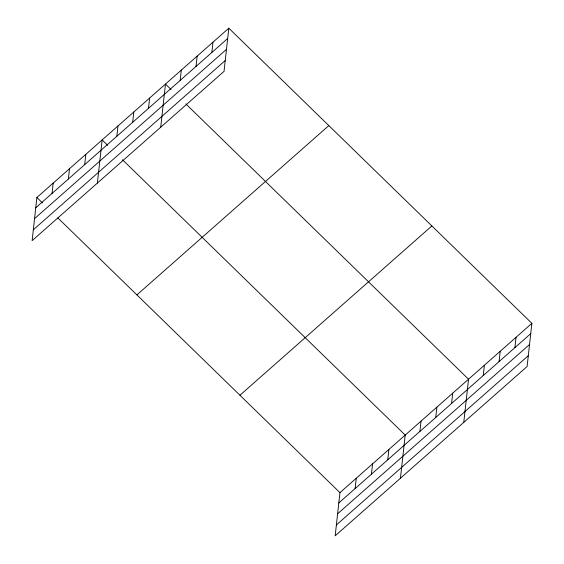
<?xml version="1.0" encoding="UTF-8"?>
<svg xmlns="http://www.w3.org/2000/svg" width="564" height="564" viewBox="0 0 564 564"><rect width="100%" height="100%" fill="white"/><g stroke="black" fill="none" stroke-linecap="round" stroke-linejoin="round"><path stroke-width="0.85" d="M228.815 28.2L36.886 197.492L32.12 240.652L224.049 71.353L228.815 28.2L531.88 323.348L527.114 366.508L335.185 535.8L339.951 492.647L531.88 323.348M52.057 193.41L53.199 183.103M68.371 179.021L69.513 168.714M84.685 164.632L85.827 154.325M97.375 183.088L102.14 139.935L107.696 145.343M116.84 136.276L117.975 125.969M132.674 122.31L133.809 111.996M148.508 108.337L149.643 98.03M160.712 127.224L165.478 84.064L171.033 89.479M180.177 80.405L181.312 70.098M196.011 66.439L197.146 56.132M211.845 52.473L212.981 42.166M355.123 488.558L356.265 478.251M371.436 474.169L372.578 463.862M387.757 459.78L388.892 449.473M400.44 478.244L405.206 435.084L122.515 159.774M419.905 431.425L421.04 421.118M435.739 417.459L436.874 407.152M451.574 403.493L452.709 393.186M463.777 422.373L468.543 379.219L185.852 103.91M483.242 375.561L484.377 365.253M499.077 361.594L500.212 351.287M514.911 347.628L516.046 337.314M35.743 207.799L227.68 38.507M34.545 218.642L226.481 49.35M33.318 229.809L225.247 60.517M136.897 294.894L328.826 125.603M239.94 395.244L431.869 225.952M338.809 502.954L530.745 333.655M337.617 513.79L529.547 344.498M336.384 524.957L528.313 355.665M36.886 197.492L42.441 202.906M57.873 217.937L339.951 492.647"/></g></svg>
